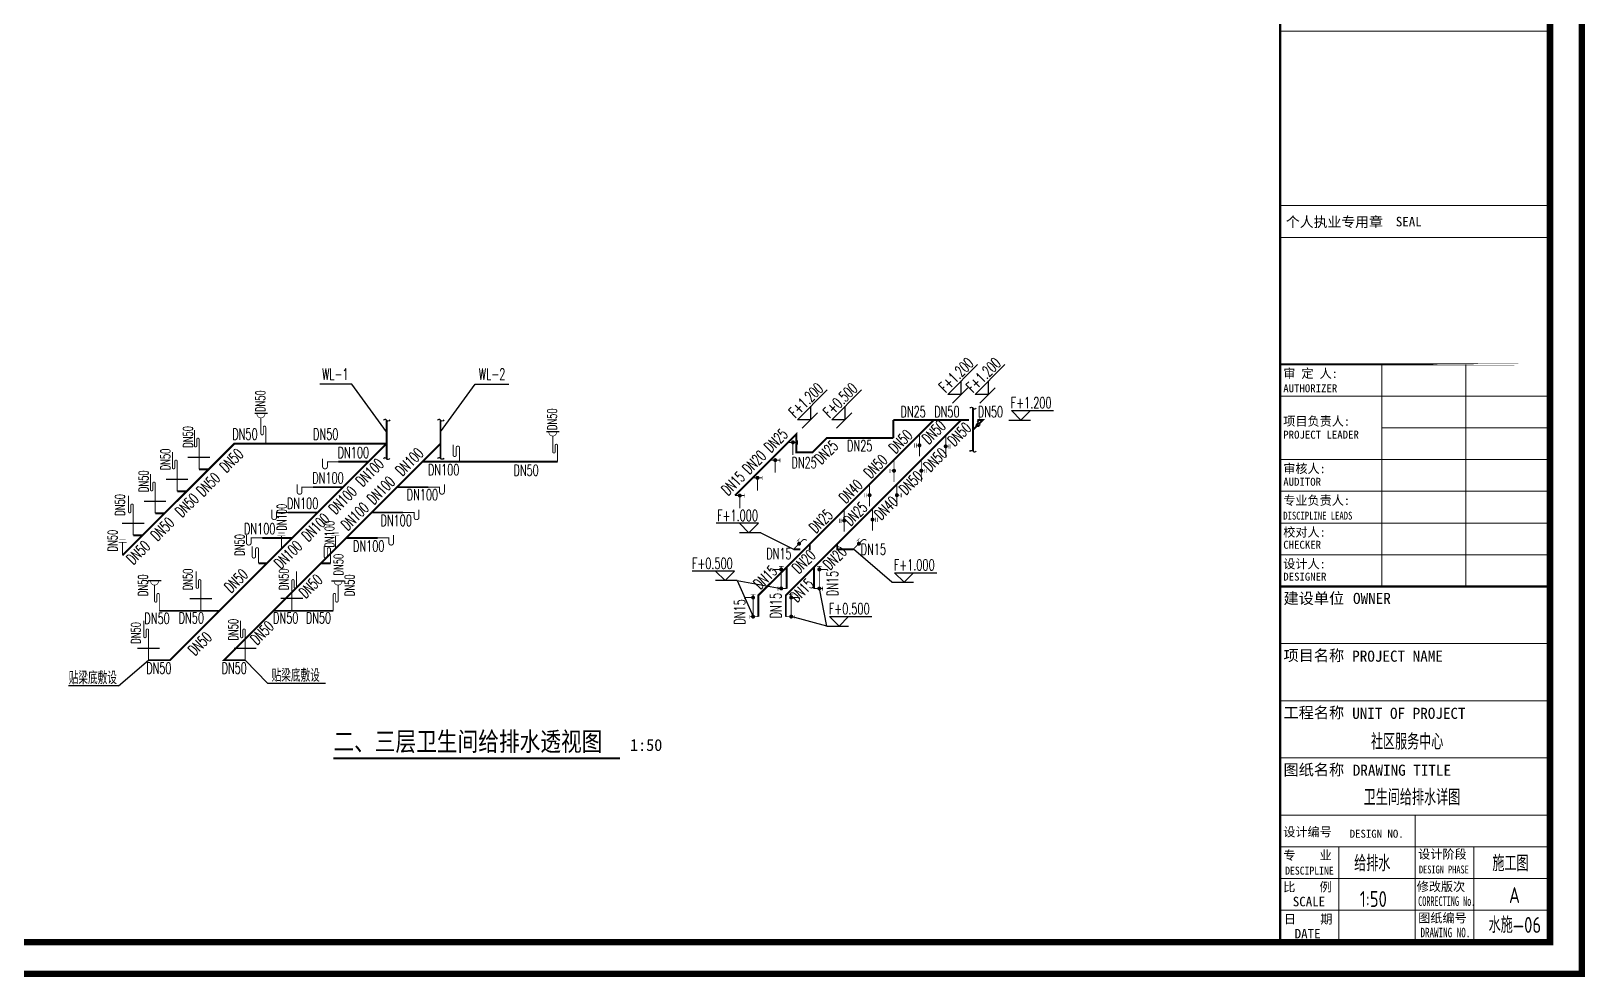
# Model space of a CAD drawing. Extents: x 888742 to 1277419, y 9079 to 622358.
# Drawn here: x 1099258 to 1123733, y 118128 to 133028 of the extents above; entities that cross this region are included whole.
import ezdxf
from ezdxf.enums import TextEntityAlignment as Align

# ---------------------------------------------------------------- set-up
doc = ezdxf.new("R2010")
doc.units = 0
doc.header["$LTSCALE"] = 1000
doc.header["$MEASUREMENT"] = 0
doc.linetypes.add('DASH', pattern=[0.35, 0.25, -0.1])
for name, color, linetype in [('DIM_SYMB', 3, 'Continuous'), ('DIM_污水', 3, 'Continuous'), ('EQUIP_污水', 7, 'Continuous'), ('EQUIP_给水', 7, 'Continuous'), ('PIPE-污水', 2, 'DASH'), ('PIPE-给水', 3, 'Continuous'), ('PUB_TEXT', 7, 'Continuous'), ('PUB_TITLE', 4, 'Continuous'), ('sign', 2, 'Continuous'), ('TEXT_污水', 7, 'Continuous'), ('TEXT_给水', 7, 'Continuous'), ('TITLE-BLOCK-TEXT', 165, 'Continuous'), ('TWT_ELEV', 3, 'Continuous'), ('TWT_LEAD', 3, 'Continuous'), ('VALVE_给水', 7, 'Continuous')]:
    doc.layers.add(name, color=color, linetype=linetype)
doc.layers.add('TITLE-BLOCK-BORDER', color=135, linetype='Continuous', lineweight=13)
doc.styles.add('-黑体', font='', dxfattribs={"width": 0.8})
doc.styles.add('_TWT_DIM_ELE', font='SIMPLEX', dxfattribs={"width": 0.8, "height": 3.5, "bigfont": 'HZTXT'})
doc.styles.add('_TWT_PIPEDN', font='SIMPLEX', dxfattribs={"width": 0.8, "height": 3.5, "bigfont": 'HZTXT'})
doc.styles.add('_TWT_SERIAL', font='COMPLEX', dxfattribs={"width": 0.8, "height": 3.5, "bigfont": 'HZTXT'})
doc.styles.add('hnurban', font='TSSDENG', dxfattribs={"width": 0.8, "bigfont": 'TSSDCHN'})
doc.styles.add('HZ', font='txt', dxfattribs={"bigfont": 'hztxt'})
doc.styles.add('hztxt', font='zn02.shx', dxfattribs={"width": 0.8, "height": 400, "bigfont": 'zn01.shx'})
doc.styles.add('黑体', font='')
doc.styles.get('-黑体').set_extended_font_data('SimHei')
doc.styles.get('黑体').set_extended_font_data('SimHei')

# ---------------------------------------------------------------- blocks, each defined once
blk = doc.blocks.new('1111')
at = {"layer": 'TITLE-BLOCK-BORDER'}
for p, q in [((1171219, 516438), (1171219, 555438)), ((1171219, 526738), (1162719, 526738)), ((1171219, 521238), (1162719, 521238)), ((1171219, 520238), (1162719, 520238)), ((1165919, 509238), (1165919, 516238)), ((1168569, 509238), (1168569, 516238)), ((1171219, 515238), (1162719, 515238)), ((1171219, 514238), (1165919, 514238)), ((1171219, 513238), (1162719, 513238)), ((1171219, 512238), (1162719, 512238)), ((1171219, 511238), (1162719, 511238)), ((1171219, 510238), (1162719, 510238)), ((1171219, 507438), (1162719, 507438)), ((1171219, 505638), (1162719, 505638)), ((1171219, 503838), (1162719, 503838)), ((1171219, 502038), (1162719, 502038)), ((1166969, 502038), (1166969, 498038)), ((1171219, 501038), (1162719, 501038)), ((1164569, 501038), (1164569, 498038)), ((1168819, 501038), (1168819, 498038)), ((1171219, 500038), (1162719, 500038)), ((1171219, 499038), (1162719, 499038))]:
    blk.add_line(p, q, dxfattribs=at)
at = {"layer": 'TITLE-BLOCK-BORDER', "const_width": 70}
for points in [[(1171219, 498038), (1171219, 555438), (1162719, 555438), (1162719, 498038), (1171219, 498038)], [(1171219, 516238), (1162719, 516238)]]:
    blk.add_lwpolyline(points, close=True, dxfattribs=at)
blk.add_lwpolyline([(1171219, 509238), (1162719, 509238)], dxfattribs=at)
at = {"layer": 'PUB_TEXT', "style": 'hnurban', "width": 0.8}
blk.add_text('社区服务中心', height=500, rotation=0, dxfattribs=at).set_placement((1166718, 504100), align=Align.CENTER)
for s, p in [('给排水', (1165050, 500268)), ('施工图', (1169403, 500268)), ('A', (1169928, 499268))]:
    blk.add_text(s, height=500, rotation=0, dxfattribs=at).set_placement(p)
at = {"layer": 'TITLE-BLOCK-TEXT', "style": '黑体'}
for s, height, p in [('个人执业专用章', 320, (1162899, 520566)), ('SEAL', 300, (1166362, 520585)), ('审 定 人:', 280, (1162816, 515810)), ('AUTHORIZER', 250, (1162816, 515359)), ('项目负责人:', 280, (1162816, 514305)), ('PROJECT LEADER', 250, (1162816, 513897)), ('审核人:', 280, (1162816, 512810)), ('AUDITOR', 250, (1162816, 512413)), ('专业负责人:', 280, (1162816, 511810)), ('校对人:', 280, (1162816, 510810)), ('CHECKER', 250, (1162816, 510429)), ('设计人:', 280, (1162816, 509810)), ('DESIGNER', 250, (1162816, 509424)), ('建设单位', 350, (1162825, 508691)), ('OWNER', 350, (1165014, 508688)), ('项目名称', 350, (1162825, 506891)), ('PROJECT NAME', 350, (1164988, 506869)), ('工程名称', 350, (1162825, 505091)), ('UNIT OF PROJECT', 350, (1164988, 505069)), ('图纸名称', 350, (1162825, 503291)), ('DRAWING TITLE', 350, (1165006, 503276)), ('设计编号', 280, (1162816, 501366)), ('DESIGN NO.', 250, (1164909, 501325)), ('专    业', 280, (1162816, 500630)), ('设计阶段', 280, (1167066, 500666)), ('比    例', 280, (1162816, 499630)), ('修改版次', 280, (1167019, 499642)), ('SCALE', 300, (1163116, 499163)), ('日    期', 280, (1162838, 498619)), ('图纸编号', 280, (1167066, 498653)), ('DATE', 300, (1163175, 498151))]:
    blk.add_text(s, height=height, dxfattribs=at).set_placement(p)
for s, height, width, p in [('DISCIPLINE LEADS', 250, 0.8, (1162816, 511346)), ('DESCIPLINE', 250, 0.9, (1162875, 500162)), ('DESIGN PHASE', 250, 0.7, (1167090, 500198)), ('CORRECTING No.', 300, 0.6, (1167066, 499174)), ('DRAWING NO.', 300, 0.7, (1167138, 498186))]:
    blk.add_text(s, height=height, dxfattribs=dict(at, width=width)).set_placement(p)
blk = doc.blocks.new('$ATTACHMENT$00000328')
blk.add_line((-352, 384), (340, 384))
at = {"const_width": 30}
blk.add_lwpolyline([(0, 0), (0, 946, 1), (-75, 946), (-75, 746, -1), (-150, 746), (-150, 1244)], format="xyb", dxfattribs=at)
blk = doc.blocks.new('$ATTACHMENT$00000196')
blk.add_line((53, 944), (-347, 944))
for points, const_width in [([(-25, 944, -1.067664), (-275, 944)], 20), ([(0, 0), (0, 512, 1), (-75, 512), (-75, 312, -1), (-150, 312), (-150, 810)], 30)]:
    blk.add_lwpolyline(points, format="xyb", dxfattribs=dict(const_width=const_width))
at = {"style": 'HZ', "flags": 1}
for tag in ['WHAT', 'SPEC', 'UNIT']:
    blk.add_attdef(tag, (-150, 810), '', height=0.001, dxfattribs=at)
blk = doc.blocks.new('$ATTACHMENT$00000055')
at = {"const_width": 30}
blk.add_lwpolyline([(0, 0), (0, 456, 0.75), (-100, 456), (-100, 202, -0.75), (-200, 202), (-200, 540)], format="xyb", dxfattribs=at)
blk = doc.blocks.new('$ATTACHMENT$00000067')
for points, const_width in [([(-100, 500), (100, 500)], 20), ([(-125, 407), (125, 407)], 20), ([(0, 407), (0, 0)], 30)]:
    blk.add_lwpolyline(points, dxfattribs=dict(const_width=const_width))
at = {"style": 'HZ', "width": 0.7, "flags": 1}
for tag in ['UNIT', 'WHAT', 'SPEC']:
    blk.add_attdef(tag, (0, 0), '', height=0.001, dxfattribs=at)
blk = doc.blocks.new('$ATTACHMENT$00000059')
at = {"const_width": 30}
blk.add_lwpolyline([(0, 0), (-350, 0), (-350, -150, -1), (-500, -150), (-500, 92)], format="xyb", dxfattribs=at)
blk = doc.blocks.new('$VALVE$00000499')
for p, q in [((35, 35), (98, 98)), ((48, 98), (147, 98))]:
    blk.add_line(p, q)
at = {"const_width": 49.6}
blk.add_lwpolyline([(25, 0, 1), (-25, 0, 1)], format="xyb", close=True, dxfattribs=at)
blk.add_circle((0, 0), 50)
for p in [(-50, 0), (50, 0)]:
    blk.add_point(p)
blk = doc.blocks.new('$TwtSys$00000132')
at = {"elevation": 0}
blk.add_lwpolyline([(7, -101, -0.575183), (0, 0, 0.604745), (-11, 101, 16.924828)], format="xyb", dxfattribs=at)
blk = doc.blocks.new('$ATTACHMENT$00000131')
for points, const_width in [([(0, 0), (0, -700)], 30), ([(0, -350), (100, -350)], 10), ([(100, -290), (100, -420)], 15), ([(150, -290), (150, -420)], 15)]:
    blk.add_lwpolyline(points, dxfattribs=dict(const_width=const_width))
at = {"const_width": 62.5}
blk.add_lwpolyline([(-1, -380, 1), (-1, -317, 1)], format="xyb", close=True, dxfattribs=at)
blk = doc.blocks.new('$ATTACHMENT$00000128')
for points, const_width in [([(0, 0), (-300, 0)], 30), ([(-298, 60), (-298, -70)], 15), ([(-150, 0), (-150, -400)], 30)]:
    blk.add_lwpolyline(points, dxfattribs=dict(const_width=const_width))
at = {"const_width": 62.5}
blk.add_lwpolyline([(-119, 0, -1), (-181, 0, -1)], format="xyb", close=True, dxfattribs=at)
at = {"style": 'HZ', "width": 0.7, "flags": 1}
for tag in ['UNIT', 'SPEC', 'WHAT']:
    blk.add_attdef(tag, (0, 0), '', height=0.001, dxfattribs=at)
blk = doc.blocks.new('$ATTACHMENT$00000138')
at = {"const_width": 30}
blk.add_lwpolyline([(0, 0), (283, 283, -0.443942), (411, 276, 1.105826)], format="xyb", dxfattribs=at)
for points, const_width in [([(102, 252), (192, 342)], 15), ([(154, 162), (154, 304)], 10)]:
    blk.add_lwpolyline(points, dxfattribs=dict(const_width=const_width))
at = {"const_width": 62.5}
blk.add_lwpolyline([(152, 152, 1), (196, 196, 1)], format="xyb", close=True, dxfattribs=at)
at = {"style": 'HZ', "width": 0.7, "flags": 1}
for tag in ['UNIT', 'SPEC', 'WHAT']:
    blk.add_attdef(tag, (0, 0), '', height=0.0001, dxfattribs=at)
blk = doc.blocks.new('$ATTACHMENT$00000189')
for points, const_width in [([(-170, 602), (-420, 602), (-439, 553)], 30), ([(-92, 700), (-242, 700)], 15), ([(-170, 702), (-170, 0)], 30), ([(0, 0), (-273, 0)], 30), ([(-273, 54), (-273, -66)], 15)]:
    blk.add_lwpolyline(points, dxfattribs=dict(const_width=const_width))
at = {"const_width": 62.5}
for points in [[(-138, 602, -1), (-201, 602, -1)], [(-138, 2, -1), (-201, 2, -1)]]:
    blk.add_lwpolyline(points, format="xyb", close=True, dxfattribs=at)
at = {"style": 'HZ', "width": 0.7, "flags": 1}
for tag in ['UNIT', 'SPEC', 'WHAT']:
    blk.add_attdef(tag, (0, 0), '', height=0.0001, dxfattribs=at)

msp = doc.modelspace()

# ---------------------------------------------------------------- hatches: boundary and pattern name
at = {"layer": 'PIPE-污水', "linetype": 'DASH'}
for points in [[(1102460, 126529.3), (1102449.4, 126539.9), (1102453.8, 126544.3)], [(1102460, 126529.3), (1102460, 126544.3), (1102453.8, 126544.3)], [(1101444.9, 123117.1), (1101444.9, 123102.1), (1101451.1, 123102.1)], [(1101444.9, 123117.1), (1101455.5, 123106.5), (1101451.1, 123102.1)], [(1102295, 123117.1), (1102284.4, 123127.7), (1102258.8, 123102.1)], [(1102295, 123117.1), (1102295, 123102.1), (1102258.8, 123102.1)]]:
    msp.add_hatch(color=256, dxfattribs=at).paths.add_polyline_path(points)
at = {"layer": 'PIPE-给水', "linetype": 'Continuous'}
for points in [[(1114247.6, 126900.4), (1114258.2, 126889.8), (1114283.8, 126915.4)], [(1114247.6, 126900.4), (1114247.6, 126915.4), (1114283.8, 126915.4)], [(1111311.4, 126676.6), (1111300.8, 126687.2), (1111326.4, 126712.8)], [(1111311.4, 126676.6), (1111326.4, 126676.6), (1111326.4, 126712.8)], [(1111792.7, 126617.1), (1111782.1, 126627.7), (1111786.5, 126632.1)], [(1111792.7, 126617.1), (1111792.7, 126632.1), (1111786.5, 126632.1)], [(1111311.4, 126393.4), (1111311.4, 126378.4), (1111296.4, 126378.4)], [(1111311.4, 126393.4), (1111296.4, 126393.4), (1111296.4, 126378.4)], [(1111568.9, 126393.4), (1111579.5, 126382.8), (1111575.2, 126378.4)], [(1111568.9, 126393.4), (1111568.9, 126378.4), (1111575.2, 126378.4)], [(1111523.5, 124865), (1111523.5, 124850), (1111538.5, 124850)], [(1111523.5, 124865), (1111538.5, 124865), (1111538.5, 124850)], [(1111954.2, 124865), (1111954.2, 124850), (1111939.2, 124850)], [(1111954.2, 124865), (1111939.2, 124865), (1111939.2, 124850)], [(1110714.8, 124140.8), (1110704.2, 124151.4), (1110699.8, 124147)], [(1110714.8, 124140.8), (1110699.8, 124140.8), (1110699.8, 124147)], [(1111145.5, 124140.8), (1111134.9, 124151.4), (1111130.5, 124147)], [(1111145.5, 124140.8), (1111130.5, 124140.8), (1111130.5, 124147)]]:
    msp.add_hatch(color=256, dxfattribs=at).paths.add_polyline_path(points)

# ---------------------------------------------------------------- linework, layer by layer
at = {"layer": 'DIM_SYMB', "const_width": 35}
msp.add_lwpolyline([(1104019.2, 121571.9), (1108532, 121571.9)], dxfattribs=at)
at = {"layer": 'DIM_污水'}
for p, q in [((1104309.6, 127466.3), (1103806.2, 127466.3)), ((1104857.1, 126713.7), (1104309.6, 127466.3)), ((1105707.2, 126713.7), (1106254.7, 127466.3)), ((1106254.7, 127466.3), (1106782.3, 127466.3))]:
    msp.add_line(p, q, dxfattribs=at)
at = {"layer": 'PIPE-污水', "linetype": 'DASH', "ltscale": 0.5, "const_width": 30}
for points in [[(1104857.1, 126529.3), (1104857.1, 126898)], [(1105707.2, 126529.3), (1105707.2, 126898)], [(1102460, 126529.3), (1102053.9, 126123.2)], [(1102460, 126529.3), (1102953.1, 126529.3)], [(1102953.1, 126529.3), (1104857.1, 126529.3)], [(1104857.1, 126529.3), (1104571.4, 126243.7)], [(1104857.1, 126290.3), (1104857.1, 126529.3)], [(1105707.2, 126529.3), (1105421.6, 126243.7)], [(1105707.2, 126294.4), (1105707.2, 126529.3)], [(1102053.9, 126123.2), (1101707.7, 125777)], [(1102053.9, 126123.2), (1101905.1, 126123.2)], [(1104571.4, 126243.7), (1104099.4, 126243.7)], [(1104571.4, 126243.7), (1104171.3, 125843.5)], [(1105421.6, 126243.7), (1105021.4, 125843.5)], [(1105421.6, 126243.7), (1106005, 126243.7)], [(1106005, 126243.7), (1107549.6, 126243.7)], [(1104171.3, 125843.5), (1103699.2, 125843.5)], [(1104171.3, 125843.5), (1103771.2, 125443.4)], [(1105021.4, 125843.5), (1104621.3, 125443.4)], [(1105021.4, 125843.5), (1105517.4, 125843.5)], [(1101707.7, 125777), (1101361.5, 125430.9)], [(1101707.7, 125777), (1101558.9, 125777)], [(1101361.5, 125430.9), (1101015.4, 125084.7)], [(1101361.5, 125430.9), (1101212.7, 125430.9)], [(1103771.2, 125443.4), (1103299.1, 125443.4)], [(1103771.2, 125443.4), (1103371, 125043.3)], [(1104621.3, 125443.4), (1104221.2, 125043.3)], [(1104621.3, 125443.4), (1105117.3, 125443.4)], [(1101015.4, 125084.7), (1100699.6, 124768.9)], [(1101015.4, 125084.7), (1100866.5, 125084.7)], [(1103371, 125043.3), (1102899, 125043.3)], [(1103200.5, 124872.8), (1102970.9, 124643.2)], [(1103371, 125043.3), (1103200.5, 124872.8)], [(1104050.6, 124872.8), (1103821, 124643.2)], [(1104221.2, 125043.3), (1104050.6, 124872.8)], [(1104221.2, 125043.3), (1104717.2, 125043.3)], [(1102970.9, 124643.2), (1102222.7, 123895)], [(1102970.9, 124643.2), (1102842, 124643.2)], [(1103821, 124643.2), (1103072.9, 123895)], [(1103973.9, 124643.2), (1103821, 124643.2)], [(1101932.6, 123895), (1101277.8, 123895)], [(1102222.7, 123895), (1101444.9, 123117.1)], [(1102222.7, 123895), (1101932.6, 123895)], [(1103072.9, 123895), (1102295, 123117.1)], [(1103363, 123895), (1103072.9, 123895)], [(1104017.8, 123895), (1103363, 123895)], [(1101444.9, 123117.1), (1101107.8, 123117.1)], [(1102632, 123117.1), (1102295, 123117.1)]]:
    msp.add_lwpolyline(points, dxfattribs=at)
at = {"layer": 'PIPE-给水', "linetype": 'Continuous', "ltscale": 0.5, "const_width": 30}
for points in [[(1114096, 127089.1), (1114096, 126748.8)], [(1112840.3, 126900.4), (1113474.4, 126900.4)], [(1112840.3, 126900.4), (1112840.3, 126617.1)], [(1113474.4, 126900.4), (1113250.6, 126676.6)], [(1113474.4, 126900.4), (1113905.1, 126900.4)], [(1113905.1, 126900.4), (1113665.2, 126660.5)], [(1113905.1, 126900.4), (1114031, 126900.4)], [(1114150.6, 126803.4), (1114096, 126748.8)], [(1114161, 126900.4), (1114247.6, 126900.4)], [(1114247.6, 126900.4), (1114193, 126845.8)], [(1111183.6, 126548.8), (1110904.1, 126269.3)], [(1111311.4, 126676.6), (1111183.6, 126548.8)], [(1111311.4, 126676.6), (1111311.4, 126393.4)], [(1111792.7, 126617.1), (1111568.9, 126393.4)], [(1111792.7, 126617.1), (1112840.3, 126617.1)], [(1113250.6, 126676.6), (1112849.9, 126275.9)], [(1113665.2, 126660.5), (1113280.7, 126275.9)], [(1114096, 126748.8), (1114096, 126410.3)], [(1111311.4, 126393.4), (1111568.9, 126393.4)], [(1110904.1, 126269.3), (1110624.7, 125989.9)], [(1112849.9, 126275.9), (1112465.4, 125891.4)], [(1113280.7, 126275.9), (1112896.1, 125891.4)], [(1110624.7, 125989.9), (1110345.3, 125710.5)], [(1112465.4, 125891.4), (1112064.7, 125490.7)], [(1112896.1, 125891.4), (1112511.6, 125506.9)], [(1112064.7, 125490.7), (1111523.5, 124949.5)], [(1112511.6, 125506.9), (1111954.2, 124949.5)], [(1111523.5, 124949.5), (1111158.2, 124584.2)], [(1111267.6, 124865), (1111374, 124865)], [(1111504, 124865), (1111523.5, 124865)], [(1111523.5, 124949.5), (1111523.5, 124865)], [(1111954.2, 124949.5), (1111588.9, 124584.2)], [(1111954.2, 124949.5), (1111954.2, 124865)], [(1111954.2, 124865), (1112210.1, 124865)], [(1111158.2, 124584.2), (1110714.8, 124140.8)], [(1111588.9, 124584.2), (1111145.5, 124140.8)], [(1111158.2, 124584.2), (1111158.2, 124246.4)], [(1111588.9, 124584.2), (1111588.9, 124246.4)], [(1110714.8, 124140.8), (1110714.8, 123803)], [(1111145.5, 124140.8), (1111145.5, 123803)]]:
    msp.add_lwpolyline(points, dxfattribs=at)
at = {"layer": 'PUB_TITLE', "const_width": 100}
for points in [[(1081633, 118177.9), (1123683, 118177.9), (1123683, 147877.9), (1081633, 147877.9)], [(1082883, 118677.9), (1123183, 118677.9), (1123183, 147377.9), (1082883, 147377.9)]]:
    msp.add_lwpolyline(points, close=True, dxfattribs=at)
at = {"layer": 'TWT_ELEV'}
for p, q in [((1113695.3, 127303.8), (1114165.7, 127774.2)), ((1114126.1, 127303.8), (1114596.4, 127774.2)), ((1111328.6, 126906), (1111799, 127376.4)), ((1111869.4, 126906), (1112339.8, 127376.4)), ((1113907.5, 127303.8), (1113695.3, 127303.8)), ((1113772.5, 127168.8), (1114013.5, 127409.9)), ((1113907.5, 127303.8), (1113907.5, 127515.9)), ((1114338.2, 127303.8), (1114126.1, 127303.8)), ((1114203.2, 127168.8), (1114444.3, 127409.9)), ((1114338.2, 127303.8), (1114338.2, 127515.9)), ((1111540.8, 126906), (1111540.8, 127118.1)), ((1112081.6, 126906), (1112081.6, 127118.1)), ((1114849.4, 126900.4), (1114699.4, 127050.4)), ((1114699.4, 127050.4), (1115364.6, 127050.4)), ((1114849.4, 126900.4), (1114999.4, 127050.4)), ((1111540.8, 126906), (1111328.6, 126906)), ((1111405.8, 126771), (1111646.8, 127012)), ((1112081.6, 126906), (1111869.4, 126906)), ((1111946.6, 126771), (1112187.6, 127012)), ((1114658.5, 126900.4), (1114999.4, 126900.4)), ((1110713.9, 125273.4), (1110048.7, 125273.4)), ((1110563.9, 125123.4), (1110413.9, 125273.4)), ((1110754.8, 125123.4), (1110413.9, 125123.4)), ((1110563.9, 125123.4), (1110713.9, 125273.4)), ((1110754.8, 125123.4), (1111267.6, 124865)), ((1112816.9, 124345.9), (1112210.1, 124865)), ((1110338, 124520.2), (1109672.8, 124520.2)), ((1110188, 124370.2), (1110038, 124520.2)), ((1110379, 124370.2), (1110038, 124370.2)), ((1110188, 124370.2), (1110338, 124520.2)), ((1110379, 124370.2), (1110629.9, 123803.8)), ((1110379, 124370.2), (1111073.3, 124247.2)), ((1112816.9, 124345.9), (1113157.8, 124345.9)), ((1113007.8, 124345.9), (1112857.8, 124495.9)), ((1112857.8, 124495.9), (1113523, 124495.9)), ((1113007.8, 124345.9), (1113157.8, 124495.9)), ((1111792.9, 123655.4), (1111673.8, 124247.2)), ((1111792.9, 123655.4), (1111230.7, 123804.6)), ((1111792.9, 123655.4), (1112133.8, 123655.4)), ((1111983.8, 123655.4), (1111833.8, 123805.4)), ((1111833.8, 123805.4), (1112499, 123805.4)), ((1111983.8, 123655.4), (1112133.8, 123805.4))]:
    msp.add_line(p, q, dxfattribs=at)
at = {"layer": 'TWT_LEAD', "color": 3}
for p, q in [((1100634.7, 122715.2), (1101107.8, 123117.1)), ((1102981.1, 122752.9), (1102632, 123117.1)), ((1100634.7, 122715.2), (1099848.3, 122715.2)), ((1102981.1, 122752.9), (1103895.8, 122752.9))]:
    msp.add_line(p, q, dxfattribs=at)

# ---------------------------------------------------------------- block references
at = {"xscale": 0.5, "yscale": 0.5, "zscale": 0.5}
msp.add_blockref('1111', (537573.4, -130341.2), dxfattribs=at)
at = {"layer": 'EQUIP_污水', "xscale": 0.5, "yscale": 0.5, "zscale": 0.5}
for name, p in [('$ATTACHMENT$00000196', (1102953.1, 126529.3)), ('$ATTACHMENT$00000328', (1101905.1, 126123.2)), ('$ATTACHMENT$00000196', (1107549.6, 126243.7)), ('$ATTACHMENT$00000328', (1101558.9, 125777)), ('$ATTACHMENT$00000059', (1104099.4, 126243.7)), ('$ATTACHMENT$00000055', (1106005, 126243.7)), ('$ATTACHMENT$00000328', (1101212.7, 125430.9)), ('$ATTACHMENT$00000059', (1103699.2, 125843.5)), ('$ATTACHMENT$00000328', (1100866.5, 125084.7)), ('$ATTACHMENT$00000059', (1103299.1, 125443.4)), ('$ATTACHMENT$00000059', (1102899, 125043.3)), ('$ATTACHMENT$00000067', (1103200.5, 124872.8)), ('$ATTACHMENT$00000067', (1104050.6, 124872.8)), ('$ATTACHMENT$00000067', (1100699.6, 124768.9)), ('$ATTACHMENT$00000055', (1102842, 124643.2)), ('$ATTACHMENT$00000055', (1103973.9, 124643.2)), ('$ATTACHMENT$00000196', (1101277.8, 123895)), ('$ATTACHMENT$00000328', (1101932.6, 123895)), ('$ATTACHMENT$00000328', (1101107.8, 123117.1)), ('$ATTACHMENT$00000328', (1102632, 123117.1))]:
    msp.add_blockref(name, p, dxfattribs=at)
at = {"layer": 'EQUIP_污水', "xscale": 0.5, "zscale": 0.5}
for name, p, yscale, rotation in [('$TwtSys$00000132', (1104857.1, 126898), 0.5, 90), ('$TwtSys$00000132', (1105707.2, 126898), 0.5, 90), ('$TwtSys$00000132', (1104857.1, 126290.3), 0.5, 90), ('$TwtSys$00000132', (1105707.2, 126294.4), 0.5, 90), ('$ATTACHMENT$00000059', (1105517.4, 125843.5), -0.5, 180), ('$ATTACHMENT$00000059', (1105117.3, 125443.4), -0.5, 180), ('$ATTACHMENT$00000059', (1104717.2, 125043.3), -0.5, 180), ('$ATTACHMENT$00000328', (1103363, 123895), -0.5, 180), ('$ATTACHMENT$00000196', (1104017.8, 123895), -0.5, 180)]:
    msp.add_blockref(name, p, dxfattribs=dict(at, yscale=yscale, rotation=rotation))
at = {"layer": 'EQUIP_给水', "xscale": 0.5, "zscale": 0.5}
for name, p, yscale, rotation in [('$TwtSys$00000132', (1114096, 127089.1), 0.5, 270), ('$ATTACHMENT$00000128', (1111183.6, 126548.8), -0.5, 180), ('$ATTACHMENT$00000131', (1113250.6, 126676.6), -0.5, 180.0033194722347), ('$ATTACHMENT$00000128', (1110904.1, 126269.3), -0.5, 180), ('$TwtSys$00000132', (1114096, 126410.3), 0.5, 270), ('$ATTACHMENT$00000131', (1112849.9, 126275.9), -0.5, 180.0033194722347), ('$ATTACHMENT$00000128', (1110624.7, 125989.9), -0.5, 180), ('$ATTACHMENT$00000131', (1112465.4, 125891.4), -0.5, 180.0033194722347), ('$ATTACHMENT$00000128', (1110345.3, 125710.5), -0.5, 180), ('$ATTACHMENT$00000131', (1112064.7, 125490.7), -0.5, 180.0033194722347), ('$ATTACHMENT$00000189', (1111588.9, 124246.4), -0.5, 180), ('$ATTACHMENT$00000189', (1111145.8, 123803), -0.5, 180)]:
    msp.add_blockref(name, p, dxfattribs=dict(at, yscale=yscale, rotation=rotation))
at = {"layer": 'EQUIP_给水', "xscale": 0.5, "yscale": 0.5, "zscale": 0.5}
for name, p in [('$ATTACHMENT$00000131', (1113665.2, 126660.5)), ('$ATTACHMENT$00000131', (1113280.7, 126275.9)), ('$ATTACHMENT$00000131', (1112896.1, 125891.4)), ('$ATTACHMENT$00000131', (1112511.6, 125506.9)), ('$ATTACHMENT$00000138', (1111267.6, 124865)), ('$ATTACHMENT$00000138', (1112210.1, 124865)), ('$ATTACHMENT$00000189', (1111158.2, 124246.4)), ('$ATTACHMENT$00000189', (1110714.8, 123803))]:
    msp.add_blockref(name, p, dxfattribs=at)
at = {"layer": 'VALVE_给水', "xscale": -0.6, "yscale": -0.5, "zscale": 0.6, "rotation": 224.999999999989}
msp.add_blockref('$VALVE$00000499', (1114171.8, 126824.6), dxfattribs=at)

# ---------------------------------------------------------------- texts
at = {"layer": 'DIM_SYMB', "color": 7, "style": '-黑体', "width": 0.8}
msp.add_text('二、三层卫生间给排水透视图', height=298.734, dxfattribs=at).set_placement((1104019.2, 121687.5))
at = {"layer": 'DIM_SYMB', "color": 7, "style": '黑体'}
msp.add_text('1:50', height=186.71, dxfattribs=at).set_placement((1108692, 121687.5))
at = {"layer": 'DIM_污水', "color": 7, "style": '_TWT_SERIAL', "width": 0.64}
for s, p in [('WL-1', (1103841.2, 127536.3)), ('WL-2', (1106310, 127536.3))]:
    msp.add_text(s, height=175, dxfattribs=at).set_placement(p)
at = {"layer": 'PUB_TEXT', "style": 'hztxt', "width": 0.8}
for p in [(1099850.1, 122739.6), (1103045.8, 122777.3)]:
    msp.add_text('贴梁底敷设', height=200, dxfattribs=at).set_placement(p)
at = {"layer": 'PUB_TEXT', "color": 1, "style": 'hnurban', "width": 0.8}
msp.add_text('卫生间给排水详图', height=250, rotation=0, dxfattribs=at).set_placement((1121008.2, 120832.5), align=Align.CENTER)
msp.add_text('1:50', height=250, rotation=0, dxfattribs=at).set_placement((1120186.5, 119229.9))
at = {"layer": 'sign', "color": 1, "style": 'hnurban', "width": 0.8}
msp.add_text('水施—06', height=250, rotation=0, dxfattribs=at).set_placement((1122215.7, 118821.9))
at = {"layer": 'TEXT_污水', "linetype": 'DASH', "style": '_TWT_PIPEDN', "width": 0.64}
for s, height, rotation, p in [('DN50', 150, 90, (1102944.1, 127027.6)), ('DN50', 150, 90, (1107540.6, 126742)), ('DN50', 150, 90, (1101803.3, 126464.1)), ('DN50', 150, 90, (1101448.3, 126109.1)), ('DN50', 175, 45, (1102335.2, 126062.3)), ('DN100', 175, 45, (1105104.1, 126006.6)), ('DN50', 150, 90, (1101105.2, 125766)), ('DN50', 175, 45, (1101970.6, 125684.9)), ('DN100', 175, 45, (1104479.9, 125839.4)), ('DN100', 175, 45, (1104053, 125403.3)), ('DN100', 175, 45, (1104656.2, 125558.6)), ('DN50', 150, 90, (1100732.2, 125393)), ('DN50', 175, 45, (1101632.2, 125356.6)), ('DN100', 150, 90, (1103280.3, 125157.2)), ('DN100', 175, 45, (1104244.5, 125146.9)), ('DN50', 175, 45, (1101247.9, 124982.2)), ('DN100', 175, 45, (1103625.4, 124975.7)), ('DN50', 150, 90, (1100616.6, 124830.2)), ('DN50', 150, 90, (1102618.1, 124762.2)), ('DN100', 150, 90, (1104033.6, 124890.2)), ('DN50', 175, 45, (1100867, 124611.1)), ('DN100', 175, 45, (1103193.3, 124543.6)), ('DN50', 150, 90, (1104174.6, 124451.1)), ('DN50', 150, 90, (1101095.3, 124127.6)), ('DN50', 150, 90, (1101800.9, 124218.9)), ('DN50', 175, 45, (1102408, 124167.5)), ('DN50', 150, 90, (1103314.5, 124220.9)), ('DN50', 175, 45, (1103582.8, 124081.3)), ('DN50', 150, 90, (1104350.3, 124127.6)), ('DN50', 150, 90, (1100982.7, 123375.6)), ('DN50', 150, 90, (1102517.9, 123426.7)), ('DN50', 175, 45, (1102816.8, 123347.8)), ('DN50', 175, 45, (1101838.6, 123176))]:
    msp.add_text(s, height=height, rotation=rotation, dxfattribs=at).set_placement(p)
for s, p in [('DN50', (1102427.3, 126591)), ('DN50', (1103699.7, 126591)), ('DN100', (1104087.4, 126300.5)), ('DN100', (1103687.3, 125900.3)), ('DN100', (1105508.9, 126030.4)), ('DN50', (1106855.8, 126021.6)), ('DN100', (1105175, 125635.8)), ('DN100', (1103287.1, 125500.2)), ('DN100', (1104761.5, 125231.2)), ('DN100', (1102611.5, 125100.1)), ('DN100', (1104329.2, 124828.2)), ('DN50', (1101042.4, 123687.8)), ('DN50', (1101582.6, 123695.9)), ('DN50', (1103069.4, 123695.9)), ('DN50', (1103585.5, 123695.9)), ('DN50', (1101071, 122904.8)), ('DN50', (1102258.2, 122904.8))]:
    msp.add_text(s, height=175, dxfattribs=at).set_placement(p)
at = {"layer": 'TEXT_给水', "linetype": 'Continuous', "style": '_TWT_PIPEDN', "width": 0.64}
for s, p in [('DN25', (1112952, 126943.2)), ('DN50', (1113484.4, 126943.2)), ('DN50', (1114169.6, 126943.2)), ('DN25', (1112111.2, 126408.1)), ('DN25', (1111234.8, 126141.1)), ('DN15', (1110837.7, 124708.4)), ('DN15', (1112326.4, 124777.5))]:
    msp.add_text(s, height=175, dxfattribs=at).set_placement(p)
for s, rotation, p in [('DN50', 45, (1113397.9, 126507.4)), ('DN50', 45, (1113800.2, 126475)), ('DN25', 45, (1110911.8, 126375.7)), ('DN25', 45, (1111704.1, 126191.6)), ('DN50', 45, (1112874.8, 126361.3)), ('DN20', 45, (1110569.9, 126033.8)), ('DN50', 45, (1112482.2, 125968.7)), ('DN50', 45, (1113421.2, 126072.3)), ('DN15', 45, (1110236, 125699.9)), ('DN50', 45, (1113037.9, 125710.8)), ('DN40', 45, (1112089.6, 125576.1)), ('DN25', 45, (1112166, 125221.8)), ('DN40', 45, (1112645.4, 125312.5)), ('DN25', 45, (1111618.7, 125105.2)), ('DN20', 45, (1111349.5, 124467.8)), ('DN20', 45, (1111839.1, 124526.2)), ('DN15', 45, (1110743.2, 124220.4)), ('DN15', 45, (1111319, 124015.6)), ('DN15', 90, (1111968.8, 124125.3)), ('DN15', 90, (1111075.7, 123777.2)), ('DN15', 90, (1110508, 123676.8))]:
    msp.add_text(s, height=175, rotation=rotation, dxfattribs=at).set_placement(p)
at = {"layer": 'TWT_ELEV', "color": 7, "style": '_TWT_DIM_ELE', "width": 0.64}
for s, p in [('F+1.200', (1113662.7, 127320.7)), ('F+1.200', (1114093.5, 127320.7)), ('F+1.200', (1111296, 126922.9)), ('F+0.500', (1111836.8, 126922.9))]:
    msp.add_text(s, height=175, rotation=45, dxfattribs=at).set_placement(p)
for s, p in [('F+1.200', (1114688.3, 127085.4)), ('F+1.000', (1110063.7, 125308.4)), ('F+0.500', (1109666.5, 124555.2)), ('F+1.000', (1112846.7, 124530.9)), ('F+0.500', (1111822.7, 123840.4))]:
    msp.add_text(s, height=175, dxfattribs=at).set_placement(p)

doc.saveas('drawing.dxf')
